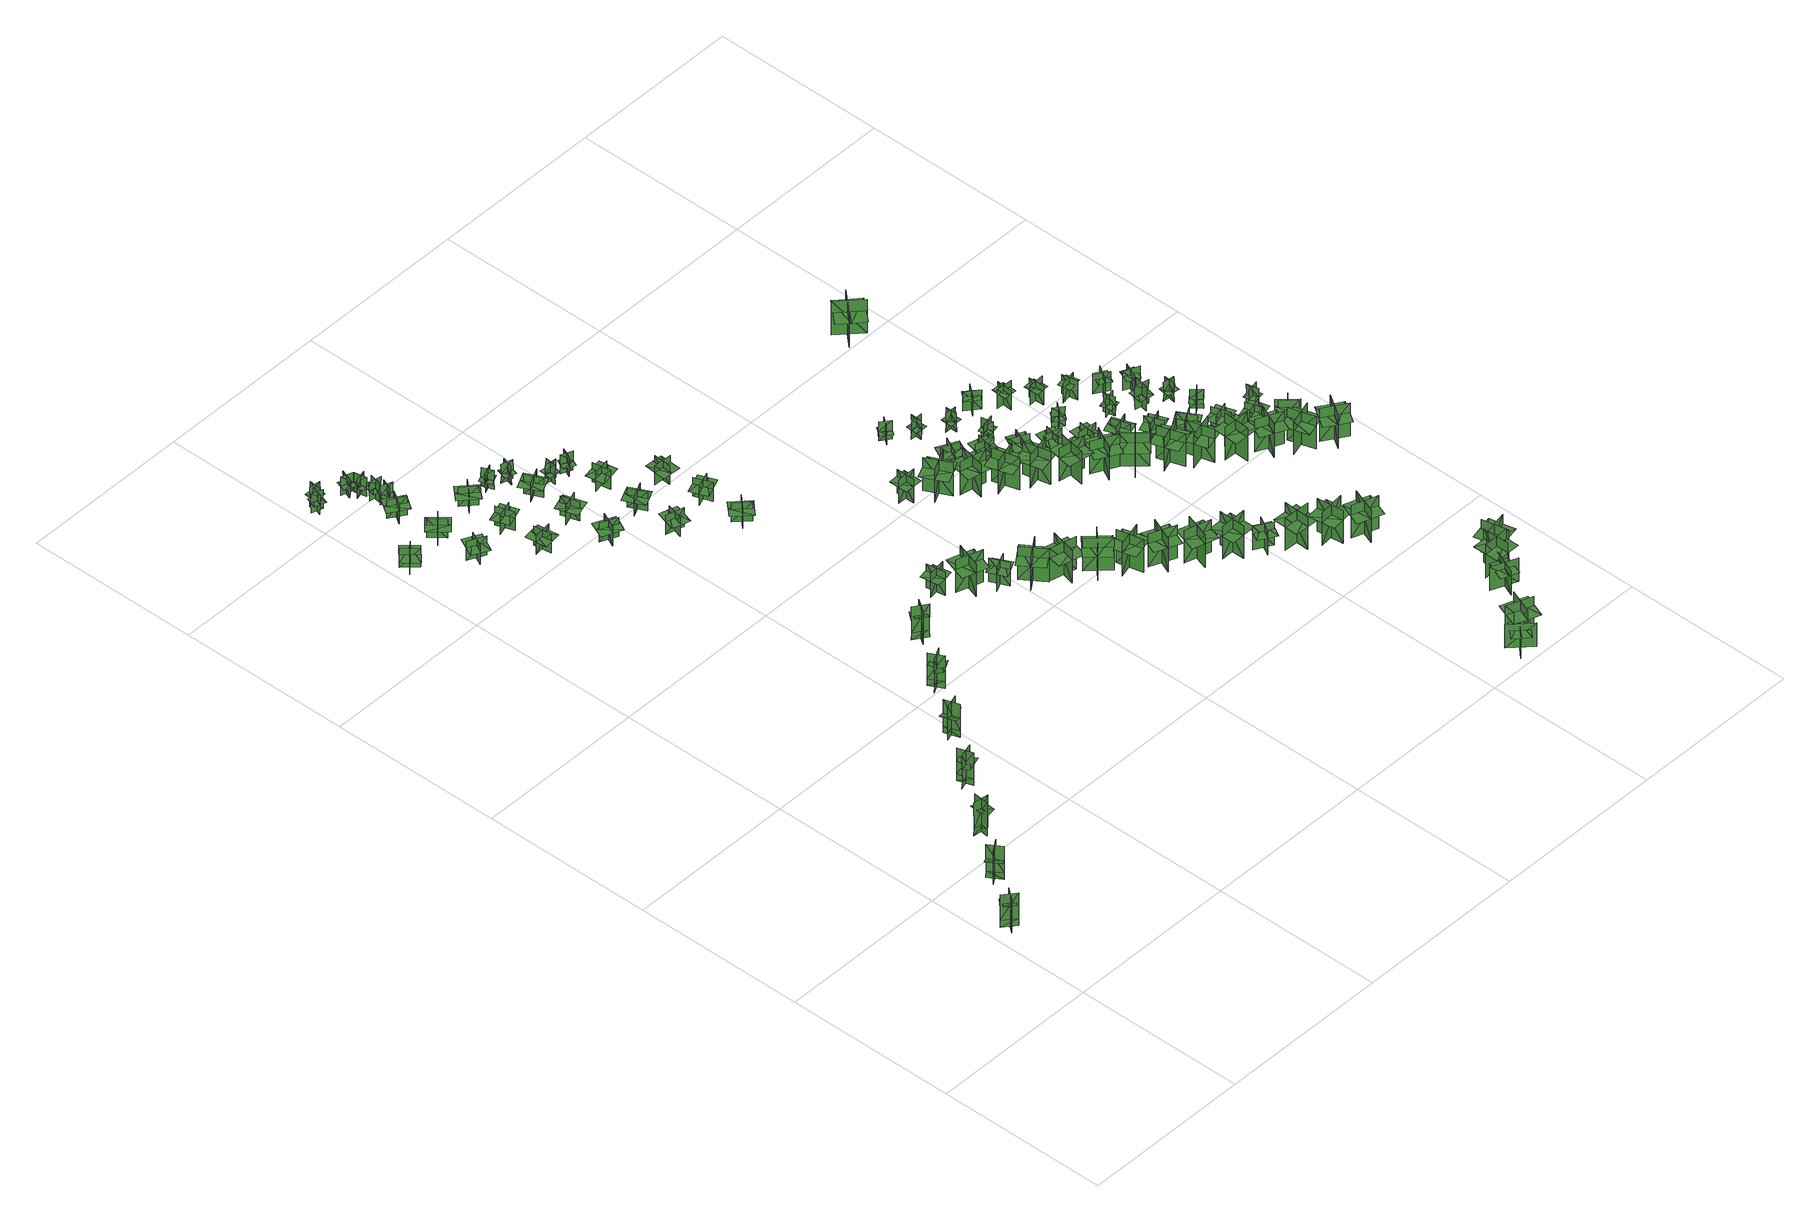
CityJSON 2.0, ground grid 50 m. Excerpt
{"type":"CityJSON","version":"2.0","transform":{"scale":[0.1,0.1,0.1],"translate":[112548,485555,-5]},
"CityObjects":{
"tree1":{"type":"SolitaryVegetationObject","geometry":[{"type":"MultiSurface","lod":"1","boundaries":[[[0,1,2]],[[0,2,3]],[[4,5,6]],[[4,6,7]],[[8,9,5]],[[8,5,4]],[[10,11,1]],[[10,1,0]],[[12,13,14]],[[12,14,15]],[[16,17,18]],[[16,18,19]]]}]},
"tree2":{"type":"SolitaryVegetationObject","geometry":[{"type":"MultiSurface","lod":"1","boundaries":[[[20,21,22]],[[20,22,23]],[[24,25,26]],[[24,26,27]],[[28,29,25]],[[28,25,24]],[[30,31,21]],[[30,21,20]],[[32,33,34]],[[32,34,35]],[[36,37,38]],[[36,38,39]]]}]},
"tree3":{"type":"SolitaryVegetationObject","geometry":[{"type":"MultiSurface","lod":"1","boundaries":[[[40,41,42]],[[40,42,43]],[[44,45,46]],[[44,46,47]],[[48,49,45]],[[48,45,44]],[[50,51,41]],[[50,41,40]],[[52,53,54]],[[52,54,55]],[[56,57,58]],[[56,58,59]]]}]},
"tree4":{"type":"SolitaryVegetationObject","geometry":[{"type":"MultiSurface","lod":"1","boundaries":[[[60,61,62]],[[60,62,63]],[[64,65,66]],[[64,66,67]],[[68,69,65]],[[68,65,64]],[[70,71,61]],[[70,61,60]],[[72,73,74]],[[72,74,75]],[[76,77,78]],[[76,78,79]]]}]},
"tree5":{"type":"SolitaryVegetationObject","geometry":[{"type":"MultiSurface","lod":"1","boundaries":[[[80,81,82]],[[80,82,83]],[[84,85,86]],[[84,86,87]],[[88,89,90]],[[88,90,91]],[[88,91,92]],[[88,92,93]]]}]},
"tree6":{"type":"SolitaryVegetationObject","geometry":[{"type":"MultiSurface","lod":"1","boundaries":[[[94,95,96]],[[94,96,97]],[[98,99,100]],[[98,100,101]],[[102,103,99]],[[102,99,98]],[[104,105,95]],[[104,95,94]],[[106,107,108]],[[106,108,109]],[[110,111,112]],[[110,112,113]]]}]},
"tree7":{"type":"SolitaryVegetationObject","geometry":[{"type":"MultiSurface","lod":"1","boundaries":[[[114,115,116]],[[114,116,117]],[[118,119,120]],[[118,120,121]],[[122,123,119]],[[122,119,118]],[[124,125,115]],[[124,115,114]],[[114,115,126]],[[114,126,127]],[[114,128,129]],[[114,129,115]]]}]},
"tree8":{"type":"SolitaryVegetationObject","geometry":[{"type":"MultiSurface","lod":"1","boundaries":[[[130,131,132]],[[130,132,133]],[[134,135,136]],[[134,136,137]],[[138,139,140]],[[138,140,141]],[[138,141,142]],[[138,142,143]]]}]},
"tree9":{"type":"SolitaryVegetationObject","geometry":[{"type":"MultiSurface","lod":"1","boundaries":[[[144,145,146]],[[144,146,147]],[[148,149,150]],[[148,150,151]],[[152,153,149]],[[152,149,148]],[[154,155,145]],[[154,145,144]],[[144,145,156]],[[144,156,157]],[[144,158,159]],[[144,159,145]]]}]},
"tree10":{"type":"SolitaryVegetationObject","geometry":[{"type":"MultiSurface","lod":"1","boundaries":[[[160,161,162]],[[160,162,163]],[[164,165,166]],[[164,166,167]],[[168,169,170]],[[168,170,171]],[[168,171,172]],[[168,172,173]]]}]},
"tree11":{"type":"SolitaryVegetationObject","geometry":[{"type":"MultiSurface","lod":"1","boundaries":[[[174,175,176]],[[174,176,177]],[[178,179,180]],[[178,180,181]],[[182,183,184]],[[182,184,185]],[[182,185,186]],[[182,186,187]]]}]},
"tree12":{"type":"SolitaryVegetationObject","geometry":[{"type":"MultiSurface","lod":"1","boundaries":[[[188,189,190]],[[188,190,191]],[[192,193,194]],[[192,194,195]],[[196,197,193]],[[196,193,192]],[[198,199,189]],[[198,189,188]],[[200,201,202]],[[200,202,203]],[[204,205,206]],[[204,206,207]]]}]},
"tree13":{"type":"SolitaryVegetationObject","geometry":[{"type":"MultiSurface","lod":"1","boundaries":[[[208,209,210]],[[208,210,211]],[[212,213,214]],[[212,214,215]],[[216,217,213]],[[216,213,212]],[[218,219,209]],[[218,209,208]],[[208,209,220]],[[208,220,221]],[[208,222,223]],[[208,223,209]]]}]},
"tree14":{"type":"SolitaryVegetationObject","geometry":[{"type":"MultiSurface","lod":"1","boundaries":[[[224,225,226]],[[224,226,227]],[[228,229,230]],[[228,230,231]],[[232,233,229]],[[232,229,228]],[[234,235,225]],[[234,225,224]],[[224,225,236]],[[224,236,237]],[[224,238,239]],[[224,239,225]]]}]},
"tree15":{"type":"SolitaryVegetationObject","geometry":[{"type":"MultiSurface","lod":"1","boundaries":[[[240,241,242]],[[240,242,243]],[[244,245,246]],[[244,246,247]],[[248,249,245]],[[248,245,244]],[[250,251,241]],[[250,241,240]],[[240,241,252]],[[240,252,253]],[[240,254,255]],[[240,255,241]]]}]},
"tree16":{"type":"SolitaryVegetationObject","geometry":[{"type":"MultiSurface","lod":"1","boundaries":[[[256,257,258]],[[256,258,259]],[[260,261,262]],[[260,262,263]],[[264,265,261]],[[264,261,260]],[[266,267,257]],[[266,257,256]],[[256,257,268]],[[256,268,269]],[[256,270,271]],[[256,271,257]]]}]},
"tree17":{"type":"SolitaryVegetationObject","geometry":[{"type":"MultiSurface","lod":"1","boundaries":[[[272,273,274]],[[272,274,275]],[[276,277,278]],[[276,278,279]],[[280,281,282]],[[280,282,283]],[[280,283,284]],[[280,284,285]]]}]},
"tree18":{"type":"SolitaryVegetationObject","geometry":[{"type":"MultiSurface","lod":"1","boundaries":[[[286,287,288]],[[286,288,289]],[[290,291,292]],[[290,292,293]],[[294,295,296]],[[294,296,297]],[[294,297,298]],[[294,298,299]]]}]},
"tree19":{"type":"SolitaryVegetationObject","geometry":[{"type":"MultiSurface","lod":"1","boundaries":[[[300,301,302]],[[300,302,303]],[[304,305,306]],[[304,306,307]],[[308,309,310]],[[308,310,311]],[[308,311,312]],[[308,312,313]]]}]},
"tree20":{"type":"SolitaryVegetationObject","geometry":[{"type":"MultiSurface","lod":"1","boundaries":[[[314,315,316]],[[314,316,317]],[[318,319,320]],[[318,320,321]],[[322,323,324]],[[322,324,325]],[[322,325,326]],[[322,326,327]]]}]},
"tree21":{"type":"SolitaryVegetationObject","geometry":[{"type":"MultiSurface","lod":"1","boundaries":[[[328,329,330]],[[328,330,331]],[[332,333,334]],[[332,334,335]],[[336,337,333]],[[336,333,332]],[[338,339,329]],[[338,329,328]],[[340,341,342]],[[340,342,343]],[[344,345,346]],[[344,346,347]]]}]},
"tree22":{"type":"SolitaryVegetationObject","geometry":[{"type":"MultiSurface","lod":"1","boundaries":[[[348,349,350]],[[348,350,351]],[[352,353,354]],[[352,354,355]],[[356,357,358]],[[356,358,359]],[[356,359,360]],[[356,360,361]]]}]},
"tree23":{"type":"SolitaryVegetationObject","geometry":[{"type":"MultiSurface","lod":"1","boundaries":[[[362,363,364]],[[362,364,365]],[[366,367,368]],[[366,368,369]],[[370,371,367]],[[370,367,366]],[[372,373,363]],[[372,363,362]],[[362,363,374]],[[362,374,375]],[[362,376,377]],[[362,377,363]]]}]},
"tree24":{"type":"SolitaryVegetationObject","geometry":[{"type":"MultiSurface","lod":"1","boundaries":[[[378,379,380]],[[378,380,381]],[[382,383,384]],[[382,384,385]],[[386,387,388]],[[386,388,389]],[[386,389,390]],[[386,390,391]]]}]},
"tree25":{"type":"SolitaryVegetationObject","geometry":[{"type":"MultiSurface","lod":"1","boundaries":[[[392,393,394]],[[392,394,395]],[[396,397,398]],[[396,398,399]],[[400,401,397]],[[400,397,396]],[[402,403,393]],[[402,393,392]],[[392,393,404]],[[392,404,405]],[[392,406,407]],[[392,407,393]]]}]},
"tree26":{"type":"SolitaryVegetationObject","geometry":[{"type":"MultiSurface","lod":"1","boundaries":[[[408,409,410]],[[408,410,411]],[[412,413,414]],[[412,414,415]],[[416,417,418]],[[416,418,419]],[[416,419,420]],[[416,420,421]]]}]},
"tree27":{"type":"SolitaryVegetationObject","geometry":[{"type":"MultiSurface","lod":"1","boundaries":[[[422,423,424]],[[422,424,425]],[[426,427,428]],[[426,428,429]],[[430,431,432]],[[430,432,433]],[[430,433,434]],[[430,434,435]]]}]},
"tree28":{"type":"SolitaryVegetationObject","geometry":[{"type":"MultiSurface","lod":"1","boundaries":[[[436,437,438]],[[436,438,439]],[[440,441,442]],[[440,442,443]],[[444,445,441]],[[444,441,440]],[[446,447,437]],[[446,437,436]],[[436,437,448]],[[436,448,449]],[[436,450,451]],[[436,451,437]]]}]},
"tree29":{"type":"SolitaryVegetationObject","geometry":[{"type":"MultiSurface","lod":"1","boundaries":[[[452,453,454]],[[452,454,455]],[[456,457,458]],[[456,458,459]],[[460,461,462]],[[460,462,463]],[[460,463,464]],[[460,464,465]]]}]},
"tree30":{"type":"SolitaryVegetationObject","geometry":[{"type":"MultiSurface","lod":"1","boundaries":[[[466,467,468]],[[466,468,469]],[[470,471,472]],[[470,472,473]],[[474,475,476]],[[474,476,477]],[[474,477,478]],[[474,478,479]]]}]},
"tree31":{"type":"SolitaryVegetationObject","geometry":[{"type":"MultiSurface","lod":"1","boundaries":[[[480,481,482]],[[480,482,483]],[[484,485,486]],[[484,486,487]],[[488,489,485]],[[488,485,484]],[[490,491,481]],[[490,481,480]],[[480,481,492]],[[480,492,493]],[[480,494,495]],[[480,495,481]]]}]},
"tree32":{"type":"SolitaryVegetationObject","geometry":[{"type":"MultiSurface","lod":"1","boundaries":[[[496,497,498]],[[496,498,499]],[[500,501,502]],[[500,502,503]],[[504,505,506]],[[504,506,507]],[[504,507,508]],[[504,508,509]]]}]},
"tree33":{"type":"SolitaryVegetationObject","geometry":[{"type":"MultiSurface","lod":"1","boundaries":[[[510,511,512]],[[510,512,513]],[[514,515,516]],[[514,516,517]],[[518,519,520]],[[518,520,521]],[[518,521,522]],[[518,522,523]]]}]},
"tree34":{"type":"SolitaryVegetationObject","geometry":[{"type":"MultiSurface","lod":"1","boundaries":[[[524,525,526]],[[524,526,527]],[[528,529,530]],[[528,530,531]],[[532,533,534]],[[532,534,535]],[[532,535,536]],[[532,536,537]]]}]},
"tree35":{"type":"SolitaryVegetationObject","geometry":[{"type":"MultiSurface","lod":"1","boundaries":[[[538,539,540]],[[538,540,541]],[[542,543,544]],[[542,544,545]],[[546,547,548]],[[546,548,549]],[[546,549,550]],[[546,550,551]]]}]},
"tree36":{"type":"SolitaryVegetationObject","geometry":[{"type":"MultiSurface","lod":"1","boundaries":[[[552,553,554]],[[552,554,555]],[[556,557,558]],[[556,558,559]],[[560,561,562]],[[560,562,563]],[[560,563,564]],[[560,564,565]]]}]},
"tree37":{"type":"SolitaryVegetationObject","geometry":[{"type":"MultiSurface","lod":"1","boundaries":[[[566,567,568]],[[566,568,569]],[[570,571,572]],[[570,572,573]],[[574,575,576]],[[574,576,577]],[[574,577,578]],[[574,578,579]]]}]},
"tree38":{"type":"SolitaryVegetationObject","geometry":[{"type":"MultiSurface","lod":"1","boundaries":[[[580,581,582]],[[580,582,583]],[[584,585,586]],[[584,586,587]],[[588,589,590]],[[588,590,591]],[[588,591,592]],[[588,592,593]]]}]},
"tree39":{"type":"SolitaryVegetationObject","geometry":[{"type":"MultiSurface","lod":"1","boundaries":[[[594,595,596]],[[594,596,597]],[[598,599,600]],[[598,600,601]],[[602,603,604]],[[602,604,605]],[[602,605,606]],[[602,606,607]]]}]},
"tree40":{"type":"SolitaryVegetationObject","geometry":[{"type":"MultiSurface","lod":"1","boundaries":[[[608,609,610]],[[608,610,611]],[[612,613,614]],[[612,614,615]],[[616,617,618]],[[616,618,619]],[[616,619,620]],[[616,620,621]]]}]},
"tree41":{"type":"SolitaryVegetationObject","geometry":[{"type":"MultiSurface","lod":"1","boundaries":[[[622,623,624]],[[622,624,625]],[[626,627,628]],[[626,628,629]],[[630,631,632]],[[630,632,633]],[[630,633,634]],[[630,634,635]]]}]},
"tree42":{"type":"SolitaryVegetationObject","geometry":[{"type":"MultiSurface","lod":"1","boundaries":[[[636,637,638]],[[636,638,639]],[[640,641,642]],[[640,642,643]],[[644,645,646]],[[644,646,647]],[[644,647,648]],[[644,648,649]]]}]},
"tree43":{"type":"SolitaryVegetationObject","geometry":[{"type":"MultiSurface","lod":"1","boundaries":[[[650,651,652]],[[650,652,653]],[[654,655,656]],[[654,656,657]],[[658,659,660]],[[658,660,661]],[[658,661,662]],[[658,662,663]]]}]},
"tree44":{"type":"SolitaryVegetationObject","geometry":[{"type":"MultiSurface","lod":"1","boundaries":[[[664,665,666]],[[664,666,667]],[[668,669,670]],[[668,670,671]],[[672,673,674]],[[672,674,675]],[[672,675,676]],[[672,676,677]]]}]},
"tree45":{"type":"SolitaryVegetationObject","geometry":[{"type":"MultiSurface","lod":"1","boundaries":[[[678,679,680]],[[678,680,681]],[[682,683,684]],[[682,684,685]],[[686,687,688]],[[686,688,689]],[[686,689,690]],[[686,690,691]]]}]},
"tree46":{"type":"SolitaryVegetationObject","geometry":[{"type":"MultiSurface","lod":"1","boundaries":[[[692,693,694]],[[692,694,695]],[[696,697,698]],[[696,698,699]],[[700,701,702]],[[700,702,703]],[[700,703,704]],[[700,704,705]]]}]},
"tree47":{"type":"SolitaryVegetationObject","geometry":[{"type":"MultiSurface","lod":"1","boundaries":[[[706,707,708]],[[706,708,709]],[[710,711,712]],[[710,712,713]],[[714,715,716]],[[714,716,717]],[[714,717,718]],[[714,718,719]]]}]},
"tree48":{"type":"SolitaryVegetationObject","geometry":[{"type":"MultiSurface","lod":"1","boundaries":[[[720,721,722]],[[720,722,723]],[[724,725,726]],[[724,726,727]],[[728,729,730]],[[728,730,731]],[[728,731,732]],[[728,732,733]]]}]},
"tree49":{"type":"SolitaryVegetationObject","geometry":[{"type":"MultiSurface","lod":"1","boundaries":[[[734,735,736]],[[734,736,737]],[[738,739,740]],[[738,740,741]],[[742,743,739]],[[742,739,738]],[[744,745,735]],[[744,735,734]],[[734,735,746]],[[734,746,747]],[[734,748,749]],[[734,749,735]]]}]},
"tree50":{"type":"SolitaryVegetationObject","geometry":[{"type":"MultiSurface","lod":"1","boundaries":[[[750,751,752]],[[750,752,753]],[[754,755,756]],[[754,756,757]],[[758,759,760]],[[758,760,761]],[[758,761,762]],[[758,762,763]]]}]},
"tree51":{"type":"SolitaryVegetationObject","geometry":[{"type":"MultiSurface","lod":"1","boundaries":[[[764,765,766]],[[764,766,767]],[[768,769,770]],[[768,770,771]],[[772,773,774]],[[772,774,775]],[[772,775,776]],[[772,776,777]]]}]},
"tree52":{"type":"SolitaryVegetationObject","geometry":[{"type":"MultiSurface","lod":"1","boundaries":[[[778,779,780]],[[778,780,781]],[[782,783,784]],[[782,784,785]],[[786,787,788]],[[786,788,789]],[[786,789,790]],[[786,790,791]]]}]},
"tree53":{"type":"SolitaryVegetationObject","geometry":[{"type":"MultiSurface","lod":"1","boundaries":[[[792,793,794]],[[792,794,795]],[[796,797,798]],[[796,798,799]],[[800,801,802]],[[800,802,803]],[[800,803,804]],[[800,804,805]]]}]},
"tree54":{"type":"SolitaryVegetationObject","geometry":[{"type":"MultiSurface","lod":"1","boundaries":[[[806,807,808]],[[806,808,809]],[[810,811,812]],[[810,812,813]],[[814,815,816]],[[814,816,817]],[[814,817,818]],[[814,818,819]]]}]},
"tree55":{"type":"SolitaryVegetationObject","geometry":[{"type":"MultiSurface","lod":"1","boundaries":[[[820,821,822]],[[820,822,823]],[[824,825,826]],[[824,826,827]],[[828,829,825]],[[828,825,824]],[[830,831,821]],[[830,821,820]],[[820,821,832]],[[820,832,833]],[[820,834,835]],[[820,835,821]]]}]},
"tree56":{"type":"SolitaryVegetationObject","geometry":[{"type":"MultiSurface","lod":"1","boundaries":[[[836,837,838]],[[836,838,839]],[[840,841,842]],[[840,842,843]],[[844,845,846]],[[844,846,847]],[[844,847,848]],[[844,848,849]]]}]},
"tree57":{"type":"SolitaryVegetationObject","geometry":[{"type":"MultiSurface","lod":"1","boundaries":[[[850,851,852]],[[850,852,853]],[[854,855,856]],[[854,856,857]],[[858,859,860]],[[858,860,861]],[[858,861,862]],[[858,862,863]]]}]},
"tree58":{"type":"SolitaryVegetationObject","geometry":[{"type":"MultiSurface","lod":"1","boundaries":[[[864,865,866]],[[864,866,867]],[[868,869,870]],[[868,870,871]],[[872,873,874]],[[872,874,875]],[[872,875,876]],[[872,876,877]]]}]},
"tree59":{"type":"SolitaryVegetationObject","geometry":[{"type":"MultiSurface","lod":"1","boundaries":[[[878,879,880]],[[878,880,881]],[[882,883,884]],[[882,884,885]],[[886,887,883]],[[886,883,882]],[[888,889,879]],[[888,879,878]],[[878,879,890]],[[878,890,891]],[[878,892,893]],[[878,893,879]]]}]},
"tree60":{"type":"SolitaryVegetationObject","geometry":[{"type":"MultiSurface","lod":"1","boundaries":[[[894,895,896]],[[894,896,897]],[[898,899,900]],[[898,900,901]],[[902,903,899]],[[902,899,898]],[[904,905,895]],[[904,895,894]],[[894,895,906]],[[894,906,907]],[[894,908,909]],[[894,909,895]]]}]},
"tree61":{"type":"SolitaryVegetationObject","geometry":[{"type":"MultiSurface","lod":"1","boundaries":[[[910,911,912]],[[910,912,913]],[[914,915,916]],[[914,916,917]],[[918,919,920]],[[918,920,921]],[[918,921,922]],[[918,922,923]]]}]},
"tree62":{"type":"SolitaryVegetationObject","geometry":[{"type":"MultiSurface","lod":"1","boundaries":[[[924,925,926]],[[924,926,927]],[[928,929,930]],[[928,930,931]],[[932,933,934]],[[932,934,935]],[[932,935,936]],[[932,936,937]]]}]},
"tree63":{"type":"SolitaryVegetationObject","geometry":[{"type":"MultiSurface","lod":"1","boundaries":[[[938,939,940]],[[938,940,941]],[[942,943,944]],[[942,944,945]],[[946,947,948]],[[946,948,949]],[[946,949,950]],[[946,950,951]]]}]},
"tree64":{"type":"SolitaryVegetationObject","geometry":[{"type":"MultiSurface","lod":"1","boundaries":[[[952,953,954]],[[952,954,955]],[[956,957,958]],[[956,958,959]],[[960,961,962]],[[960,962,963]],[[960,963,964]],[[960,964,965]]]}]},
"tree65":{"type":"SolitaryVegetationObject","geometry":[{"type":"MultiSurface","lod":"1","boundaries":[[[966,967,968]],[[966,968,969]],[[970,971,972]],[[970,972,973]],[[974,975,976]],[[974,976,977]],[[974,977,978]],[[974,978,979]]]}]},
"tree66":{"type":"SolitaryVegetationObject","geometry":[{"type":"MultiSurface","lod":"1","boundaries":[[[980,981,982]],[[980,982,983]],[[984,985,986]],[[984,986,987]],[[988,989,990]],[[988,990,991]],[[988,992,993]],[[988,993,989]]]}]},
"tree67":{"type":"SolitaryVegetationObject","geometry":[{"type":"MultiSurface","lod":"1","boundaries":[[[994,995,996]],[[994,996,997]],[[998,999,1000]],[[998,1000,1001]],[[1002,1003,1004]],[[1002,1004,1005]],[[1002,1005,1006]],[[1002,1006,1007]]]}]},
"tree68":{"type":"SolitaryVegetationObject","geometry":[{"type":"MultiSurface","lod":"1","boundaries":[[[1008,1009,1010]],[[1008,1010,1011]],[[1012,1013,1014]],[[1012,1014,1015]],[[1016,1017,1018]],[[1016,1018,1019]],[[1016,1019,1020]],[[1016,1020,1021]]]}]},
"tree69":{"type":"SolitaryVegetationObject","geometry":[{"type":"MultiSurface","lod":"1","boundaries":[[[1022,1023,1024]],[[1022,1024,1025]],[[1026,1027,1028]],[[1026,1028,1029]],[[1030,1031,1032]],[[1030,1032,1033]],[[1030,1033,1034]],[[1030,1034,1035]]]}]},
"tree70":{"type":"SolitaryVegetationObject","geometry":[{"type":"MultiSurface","lod":"1","boundaries":[[[1036,1037,1038]],[[1036,1038,1039]],[[1040,1041,1042]],[[1040,1042,1043]],[[1044,1045,1041]],[[1044,1041,1040]],[[1046,1047,1037]],[[1046,1037,1036]],[[1036,1037,1048]],[[1036,1048,1049]],[[1036,1050,1051]],[[1036,1051,1037]]]}]},
"tree71":{"type":"SolitaryVegetationObject","geometry":[{"type":"MultiSurface","lod":"1","boundaries":[[[1052,1053,1054]],[[1052,1054,1055]],[[1056,1057,1058]],[[1056,1058,1059]],[[1060,1061,1062]],[[1060,1062,1063]],[[1060,1063,1064]],[[1060,1064,1065]]]}]},
"tree72":{"type":"SolitaryVegetationObject","geometry":[{"type":"MultiSurface","lod":"1","boundaries":[[[1066,1067,1068]],[[1066,1068,1069]],[[1070,1071,1072]],[[1070,1072,1073]],[[1074,1075,1076]],[[1074,1076,1077]],[[1074,1077,1078]],[[1074,1078,1079]]]}]},
"tree73":{"type":"SolitaryVegetationObject","geometry":[{"type":"MultiSurface","lod":"1","boundaries":[[[1080,1081,1082]],[[1080,1082,1083]],[[1084,1085,1086]],[[1084,1086,1087]],[[1088,1089,1090]],[[1088,1090,1091]],[[1088,1092,1093]],[[1088,1093,1089]]]}]},
"tree74":{"type":"SolitaryVegetationObject","geometry":[{"type":"MultiSurface","lod":"1","boundaries":[[[1094,1095,1096]],[[1094,1096,1097]],[[1098,1099,1100]],[[1098,1100,1101]],[[1102,1103,1104]],[[1102,1104,1105]],[[1102,1105,1106]],[[1102,1106,1107]]]}]},
"tree75":{"type":"SolitaryVegetationObject","geometry":[{"type":"MultiSurface","lod":"1","boundaries":[[[1108,1109,1110]],[[1108,1110,1111]],[[1112,1113,1114]],[[1112,1114,1115]],[[1116,1117,1118]],[[1116,1118,1119]],[[1116,1119,1120]],[[1116,1120,1121]]]}]},
"tree76":{"type":"SolitaryVegetationObject","geometry":[{"type":"MultiSurface","lod":"1","boundaries":[[[1122,1123,1124]],[[1122,1124,1125]],[[1126,1127,1128]],[[1126,1128,1129]],[[1130,1131,1132]],[[1130,1132,1133]],[[1130,1134,1135]],[[1130,1135,1131]]]}]},
"tree77":{"type":"SolitaryVegetationObject","geometry":[{"type":"MultiSurface","lod":"1","boundaries":[[[1136,1137,1138]],[[1136,1138,1139]],[[1140,1141,1142]],[[1140,1142,1143]],[[1144,1145,1146]],[[1144,1146,1147]],[[1144,1147,1148]],[[1144,1148,1149]]]}]},
"tree78":{"type":"SolitaryVegetationObject","geometry":[{"type":"MultiSurface","lod":"1","boundaries":[[[1150,1151,1152]],[[1150,1152,1153]],[[1154,1155,1156]],[[1154,1156,1157]],[[1158,1159,1160]],[[1158,1160,1161]],[[1158,1161,1162]],[[1158,1162,1163]]]}]},
"tree79":{"type":"SolitaryVegetationObject","geometry":[{"type":"MultiSurface","lod":"1","boundaries":[[[1164,1165,1166]],[[1164,1166,1167]],[[1168,1169,1170]],[[1168,1170,1171]],[[1172,1173,1169]],[[1172,1169,1168]],[[1174,1175,1165]],[[1174,1165,1164]],[[1164,1165,1176]],[[1164,1176,1177]],[[1164,1178,1179]],[[1164,1179,1165]]]}]},
"tree80":{"type":"SolitaryVegetationObject","geometry":[{"type":"MultiSurface","lod":"1","boundaries":[[[1180,1181,1182]],[[1180,1182,1183]],[[1184,1185,1186]],[[1184,1186,1187]],[[1188,1189,1190]],[[1188,1190,1191]],[[1188,1191,1192]],[[1188,1192,1193]]]}]},
"tree81":{"type":"SolitaryVegetationObject","geometry":[{"type":"MultiSurface","lod":"1","boundaries":[[[1194,1195,1196]],[[1194,1196,1197]],[[1198,1199,1200]],[[1198,1200,1201]],[[1202,1203,1204]],[[1202,1204,1205]],[[1202,1206,1207]],[[1202,1207,1203]]]}]},
"tree82":{"type":"SolitaryVegetationObject","geometry":[{"type":"MultiSurface","lod":"1","boundaries":[[[1208,1209,1210]],[[1208,1210,1211]],[[1212,1213,1214]],[[1212,1214,1215]],[[1216,1217,1218]],[[1216,1218,1219]],[[1216,1219,1220]],[[1216,1220,1221]]]}]},
"tree83":{"type":"SolitaryVegetationObject","geometry":[{"type":"MultiSurface","lod":"1","boundaries":[[[1222,1223,1224]],[[1222,1224,1225]],[[1226,1227,1228]],[[1226,1228,1229]],[[1230,1231,1232]],[[1230,1232,1233]],[[1230,1233,1234]],[[1230,1234,1235]]]}]},
"tree84":{"type":"SolitaryVegetationObject","geometry":[{"type":"MultiSurface","lod":"1","boundaries":[[[1236,1237,1238]],[[1236,1238,1239]],[[1240,1241,1242]],[[1240,1242,1243]],[[1244,1245,1241]],[[1244,1241,1240]],[[1246,1247,1237]],[[1246,1237,1236]],[[1236,1237,1248]],[[1236,1248,1249]],[[1236,1250,1251]],[[1236,1251,1237]]]}]},
"tree85":{"type":"SolitaryVegetationObject","geometry":[{"type":"MultiSurface","lod":"1","boundaries":[[[1252,1253,1254]],[[1252,1254,1255]],[[1256,1257,1258]],[[1256,1258,1259]],[[1260,1261,1262]],[[1260,1262,1263]],[[1260,1264,1265]],[[1260,1265,1261]]]}]},
"tree86":{"type":"SolitaryVegetationObject","geometry":[{"type":"MultiSurface","lod":"1","boundaries":[[[1266,1267,1268]],[[1266,1268,1269]],[[1270,1271,1272]],[[1270,1272,1273]],[[1274,1275,1276]],[[1274,1276,1277]],[[1274,1277,1278]],[[1274,1278,1279]]]}]},
"tree87":{"type":"SolitaryVegetationObject","geometry":[{"type":"MultiSurface","lod":"1","boundaries":[[[1280,1281,1282]],[[1280,1282,1283]],[[1284,1285,1286]],[[1284,1286,1287]],[[1288,1289,1290]],[[1288,1290,1291]],[[1288,1291,1292]],[[1288,1292,1293]]]}]},
"tree88":{"type":"SolitaryVegetationObject","geometry":[{"type":"MultiSurface","lod":"1","boundaries":[[[1294,1295,1296]],[[1294,1296,1297]],[[1298,1299,1300]],[[1298,1300,1301]],[[1302,1303,1304]],[[1302,1304,1305]],[[1302,1306,1307]],[[1302,1307,1303]]]}]},
"tree89":{"type":"SolitaryVegetationObject","geometry":[{"type":"MultiSurface","lod":"1","boundaries":[[[1308,1309,1310]],[[1308,1310,1311]],[[1312,1313,1314]],[[1312,1314,1315]],[[1316,1317,1313]],[[1316,1313,1312]],[[1318,1319,1309]],[[1318,1309,1308]],[[1308,1309,1320]],[[1308,1320,1321]],[[1308,1322,1323]],[[1308,1323,1309]]]}]},
"tree90":{"type":"SolitaryVegetationObject","geometry":[{"type":"MultiSurface","lod":"1","boundaries":[[[1324,1325,1326]],[[1324,1326,1327]],[[1328,1329,1330]],[[1328,1330,1331]],[[1332,1333,1329]],[[1332,1329,1328]],[[1334,1335,1325]],[[1334,1325,1324]],[[1324,1325,1336]],[[1324,1336,1337]],[[1324,1338,1339]],[[1324,1339,1325]]]}]},
"tree91":{"type":"SolitaryVegetationObject","geometry":[{"type":"MultiSurface","lod":"1","boundaries":[[[1340,1341,1342]],[[1340,1342,1343]],[[1344,1345,1346]],[[1344,1346,1347]],[[1348,1349,1350]],[[1348,1350,1351]],[[1348,1351,1352]],[[1348,1352,1353]]]}]},
"tree92":{"type":"SolitaryVegetationObject","geometry":[{"type":"MultiSurface","lod":"1","boundaries":[[[1354,1355,1356]],[[1354,1356,1357]],[[1358,1359,1360]],[[1358,1360,1361]],[[1362,1363,1364]],[[1362,1364,1365]],[[1362,1365,1366]],[[1362,1366,1367]]]}]},
"tree93":{"type":"SolitaryVegetationObject","geometry":[{"type":"MultiSurface","lod":"1","boundaries":[[[1368,1369,1370]],[[1368,1370,1371]],[[1372,1373,1374]],[[1372,1374,1375]],[[1376,1377,1378]],[[1376,1378,1379]],[[1376,1379,1380]],[[1376,1380,1381]]]}]},
"tree94":{"type":"SolitaryVegetationObject","geometry":[{"type":"MultiSurface","lod":"1","boundaries":[[[1382,1383,1384]],[[1382,1384,1385]],[[1386,1387,1388]],[[1386,1388,1389]],[[1390,1391,1387]],[[1390,1387,1386]],[[1392,1393,1383]],[[1392,1383,1382]],[[1382,1383,1394]],[[1382,1394,1395]],[[1382,1396,1397]],[[1382,1397,1383]]]}]}
},
"vertices":[
[35,305,37],[70,276,37],[69,276,122],[34,304,122],[38,271,37],[67,306,37],[66,306,122],[38,271,122],[38,271,14],[66,306,14],[34,304,14],[69,276,14],[34,304,78],[70,276,78],[84,294,87],[49,322,87],[65,280,92],[38,301,92],[28,287,96],[54,266,96],
[171,415,36],[146,453,36],[147,454,121],[172,416,121],[178,449,36],[140,424,36],[140,424,121],[178,449,121],[178,449,13],[140,424,13],[172,416,13],[147,454,13],[171,416,77],[146,453,77],[127,441,85],[152,403,85],[150,448,91],[169,420,91],[183,430,95],[164,458,95],
[268,600,35],[263,555,35],[263,555,120],[267,600,120],[241,578,35],[286,574,35],[286,574,120],[241,579,120],[241,579,12],[286,574,12],[267,600,12],[263,555,12],[267,600,76],[263,555,76],[286,553,84],[290,598,84],[264,561,89],[267,595,89],[249,597,94],[246,563,94],
[393,729,34],[350,715,34],[349,716,119],[393,730,119],[363,745,34],[376,702,34],[377,702,119],[363,745,119],[363,745,12],[377,702,12],[393,730,12],[349,716,12],[393,730,76],[349,716,76],[356,694,84],[400,708,84],[355,718,89],[388,728,89],[382,745,94],[350,734,94],
[28,2281,10],[28,2281,72],[64,2242,72],[64,2242,10],[65,2279,10],[65,2279,72],[26,2244,72],[26,2244,10],[70,2284,52],[52,2304,52],[5,2261,52],[23,2241,52],[41,2221,52],[88,2264,52],
[485,845,34],[471,888,34],[471,888,120],[486,845,120],[501,876,35],[458,861,35],[458,861,120],[501,875,120],[501,875,12],[458,861,12],[486,845,12],[471,888,12],[486,845,76],[471,888,76],[449,881,84],[464,838,84],[473,882,89],[484,850,89],[501,856,94],[489,888,94],
[49,2583,46],[39,2551,46],[55,2545,46],[66,2577,46],[60,2562,46],[28,2573,46],[27,2571,77],[60,2560,77],[60,2560,14],[27,2571,14],[48,2583,14],[37,2551,14],[39,2551,77],[49,2583,77],[33,2588,46],[22,2556,46],
[156,2176,11],[156,2176,73],[204,2152,73],[204,2152,11],[191,2186,11],[191,2186,73],[168,2140,73],[168,2140,11],[194,2193,53],[170,2205,53],[142,2148,53],[165,2136,53],[189,2124,53],[218,2181,53],
[60,2572,42],[63,2606,42],[45,2607,42],[43,2573,42],[45,2590,42],[78,2587,42],[79,2589,73],[45,2592,73],[45,2592,11],[79,2589,11],[62,2572,11],[64,2606,11],[63,2606,73],[60,2572,73],[78,2571,42],[80,2605,42],
[189,2300,12],[189,2300,74],[149,2264,74],[149,2264,12],[186,2264,12],[186,2264,74],[152,2302,74],[152,2302,12],[192,2258,54],[212,2276,54],[169,2324,54],[149,2306,54],[129,2288,54],[172,2240,54],
[146,2388,9],[146,2388,71],[176,2433,71],[176,2433,9],[140,2424,9],[140,2424,71],[183,2395,71],[183,2395,9],[133,2428,51],[119,2406,51],[172,2371,51],[187,2393,51],[202,2415,51],[148,2451,51],
[604,1022,34],[564,1000,34],[564,1001,119],[604,1023,119],[571,1032,35],[593,992,35],[593,992,119],[572,1032,119],[572,1032,12],[593,992,12],[604,1023,12],[564,1001,12],[604,1022,76],[564,1001,76],[575,980,84],[615,1002,84],[570,1004,89],[599,1020,89],[591,1035,94],[561,1019,94],
[159,2552,40],[126,2563,40],[121,2546,40],[153,2535,40],[138,2541,40],[148,2573,40],[146,2574,71],[136,2542,71],[136,2542,9],[146,2574,9],[159,2553,9],[127,2564,9],[126,2563,71],[159,2552,71],[164,2568,40],[132,2579,40],
[173,2444,43],[186,2475,43],[170,2482,43],[157,2450,43],[164,2465,43],[195,2453,43],[196,2454,74],[164,2467,74],[164,2467,12],[196,2454,12],[175,2443,12],[187,2475,12],[186,2475,74],[173,2444,74],[189,2437,43],[202,2469,43],
[147,2528,40],[180,2535,40],[176,2552,40],[143,2545,40],[159,2548,40],[166,2515,40],[168,2515,71],[161,2549,71],[161,2549,8],[168,2515,8],[147,2527,8],[180,2534,8],[180,2535,71],[147,2528,71],[150,2511,40],[184,2518,40],
[180,2511,41],[173,2478,41],[191,2474,41],[198,2508,41],[194,2492,41],[160,2499,41],[160,2497,72],[193,2490,72],[193,2490,10],[160,2497,10],[179,2511,10],[172,2478,10],[173,2478,72],[180,2511,72],[164,2515,41],[157,2482,41],
[286,2063,11],[286,2063,73],[339,2070,73],[339,2070,11],[308,2091,11],[308,2091,73],[315,2040,73],[315,2040,11],[307,2099,53],[281,2095,53],[289,2032,53],[316,2035,53],[342,2039,53],[334,2102,53],
[296,2208,15],[296,2208,77],[313,2157,77],[313,2157,15],[328,2191,15],[328,2191,77],[279,2175,77],[279,2175,15],[335,2194,57],[327,2219,57],[266,2198,57],[275,2173,57],[283,2148,57],[344,2169,57],
[290,2287,11],[290,2287,73],[326,2327,73],[326,2327,11],[289,2323,11],[289,2323,73],[327,2289,73],[327,2289,11],[283,2329,53],[265,2309,53],[313,2266,53],[331,2286,53],[349,2305,53],[301,2348,53],
[434,1944,13],[434,1944,75],[456,1993,75],[456,1993,13],[422,1978,13],[422,1978,75],[469,1957,75],[469,1957,13],[415,1982,55],[404,1957,55],[462,1931,55],[473,1955,55],[484,1980,55],[426,2006,55],
[671,1173,34],[708,1148,34],[708,1147,120],[670,1173,120],[677,1140,35],[702,1177,35],[702,1177,120],[676,1140,120],[676,1140,12],[702,1177,12],[670,1173,12],[708,1147,12],[670,1173,76],[708,1147,76],[721,1166,84],[683,1192,84],[703,1151,89],[674,1170,89],[665,1156,94],[693,1137,94],
[461,2095,17],[461,2095,79],[410,2078,79],[410,2078,17],[444,2063,17],[444,2063,79],[428,2112,79],[428,2112,17],[446,2055,59],[472,2063,59],[452,2125,59],[427,2116,59],[401,2108,59],[421,2047,59],
[373,2309,40],[404,2323,40],[397,2339,40],[366,2325,40],[381,2331,40],[394,2300,40],[396,2301,71],[383,2332,71],[383,2332,9],[396,2301,9],[373,2308,9],[404,2322,9],[404,2323,71],[373,2309,71],[380,2293,40],[411,2307,40],
[415,2198,16],[415,2198,78],[463,2222,78],[463,2222,16],[427,2232,16],[427,2232,78],[450,2186,78],[450,2186,16],[423,2239,58],[399,2227,58],[429,2170,58],[453,2182,58],[476,2194,58],[447,2251,58],
[435,2281,40],[444,2313,40],[427,2318,40],[418,2285,40],[423,2301,40],[455,2292,40],[456,2294,71],[423,2303,71],[423,2303,9],[456,2294,9],[436,2280,9],[445,2313,9],[444,2313,71],[435,2281,71],[451,2276,40],[460,2309,40],
[553,1877,12],[553,1877,74],[605,1863,74],[605,1863,12],[585,1894,12],[585,1894,74],[571,1845,74],[571,1845,12],[587,1902,54],[562,1909,54],[544,1848,54],[570,1840,54],[595,1833,54],[613,1894,54],
[548,1977,16],[548,1977,78],[596,2000,78],[596,2000,16],[560,2011,16],[560,2011,78],[583,1964,78],[583,1964,16],[557,2018,58],[533,2006,58],[561,1948,58],[585,1960,58],[609,1972,58],[581,2029,58],
[491,2219,43],[525,2215,43],[527,2233,43],[493,2237,43],[509,2234,43],[505,2200,43],[507,2200,74],[511,2234,74],[511,2234,12],[507,2200,12],[491,2218,12],[525,2214,12],[525,2215,74],[491,2219,74],[489,2202,43],[523,2198,43],
[573,2138,15],[573,2138,77],[582,2085,77],[582,2085,15],[602,2116,15],[602,2116,77],[551,2107,77],[551,2107,15],[610,2118,57],[605,2144,57],[542,2133,57],[547,2107,57],[551,2080,57],[614,2091,57],
[815,1241,13],[870,1250,13],[870,1250,90],[815,1241,90],[845,1219,13],[836,1274,13],[836,1274,90],[845,1219,90],[845,1219,68],[872,1224,68],[863,1278,68],[836,1274,68],[809,1270,68],[817,1215,68],
[577,2204,40],[546,2218,40],[538,2202,40],[570,2188,40],[555,2195,40],[569,2226,40],[567,2227,72],[553,2196,72],[553,2196,9],[567,2227,9],[577,2205,9],[546,2219,9],[546,2218,72],[577,2204,72],[584,2220,40],[553,2234,40],
[695,1752,12],[695,1752,74],[732,1791,74],[732,1791,12],[694,1788,12],[694,1788,74],[732,1753,74],[732,1753,12],[689,1794,54],[670,1774,54],[717,1730,54],[735,1750,54],[754,1769,54],[707,1813,54],
[871,1208,12],[945,1185,12],[945,1185,119],[871,1208,119],[894,1162,12],[917,1236,12],[917,1236,119],[894,1162,119],[894,1162,89],[931,1151,89],[954,1225,89],[917,1236,89],[880,1248,89],[857,1174,89],
[695,1916,19],[695,1916,81],[714,1866,81],[714,1866,19],[728,1901,19],[728,1901,81],[680,1882,81],[680,1882,19],[735,1904,61],[725,1928,61],[665,1905,61],[675,1880,61],[685,1855,61],[745,1879,61],
[724,2017,10],[724,2017,72],[670,2020,72],[670,2020,10],[696,1994,10],[696,1994,72],[699,2045,72],[699,2045,10],[696,1986,51],[722,1984,51],[726,2048,51],[699,2050,51],[673,2052,51],[669,1987,51],
[979,1127,10],[956,1177,10],[956,1177,87],[979,1127,87],[992,1162,10],[942,1138,10],[942,1138,87],[992,1162,87],[992,1162,66],[980,1187,66],[930,1163,66],[942,1138,66],[954,1113,66],[1004,1137,66],
[1012,1131,8],[1057,1068,8],[1057,1068,116],[1012,1131,116],[1003,1080,8],[1066,1125,8],[1066,1125,116],[1003,1080,116],[1003,1080,86],[1026,1049,86],[1089,1094,86],[1066,1125,86],[1044,1157,86],[981,1112,86],
[1089,1022,10],[1107,1098,10],[1107,1098,117],[1089,1022,117],[1134,1049,10],[1058,1067,10],[1058,1067,117],[1134,1049,117],[1134,1049,87],[1143,1087,87],[1067,1105,87],[1058,1067,87],[1049,1029,87],[1124,1011,87],
[1138,1032,11],[1192,977,11],[1192,977,118],[1138,1032,118],[1137,981,11],[1193,1035,11],[1193,1035,118],[1137,981,118],[1137,981,88],[1164,953,88],[1220,1007,88],[1193,1035,88],[1166,1062,88],[1110,1008,88],
[1019,1530,12],[1074,1530,12],[1074,1530,89],[1019,1530,89],[1045,1504,12],[1045,1559,12],[1045,1559,89],[1045,1504,89],[1045,1504,67],[1072,1504,67],[1072,1560,67],[1045,1559,67],[1017,1559,67],[1017,1504,67],
[1218,994,9],[1237,919,9],[1237,919,117],[1218,994,117],[1191,949,9],[1266,969,9],[1266,969,117],[1191,949,117],[1191,949,87],[1201,912,87],[1276,932,87],[1266,969,87],[1256,1006,87],[1182,987,87],
[1080,1467,12],[1149,1501,12],[1149,1501,120],[1080,1467,120],[1128,1450,12],[1094,1519,12],[1094,1519,120],[1128,1450,120],[1128,1450,89],[1163,1467,89],[1129,1536,89],[1094,1519,89],[1059,1502,89],[1094,1433,89],
[1260,925,8],[1331,895,8],[1331,895,116],[1260,925,116],[1279,877,8],[1309,949,8],[1309,949,116],[1279,877,116],[1279,877,86],[1315,862,86],[1345,934,86],[1309,949,86],[1273,964,86],[1243,892,86],
[1144,1441,11],[1219,1425,11],[1219,1425,119],[1144,1441,119],[1172,1397,11],[1188,1473,11],[1188,1473,119],[1172,1397,119],[1172,1397,88],[1209,1389,88],[1226,1465,88],[1188,1473,88],[1150,1481,88],[1134,1405,88],
[1374,893,9],[1350,819,9],[1350,819,116],[1374,893,116],[1328,869,9],[1402,846,9],[1402,846,116],[1328,869,116],[1328,869,86],[1316,832,86],[1390,809,86],[1402,846,86],[1413,883,86],[1339,906,86],
[1668,73,18],[1614,17,18],[1614,17,96],[1668,73,96],[1616,72,18],[1616,72,96],[1672,18,96],[1672,18,18],[1663,68,75],[1644,86,75],[1604,40,75],[1623,23,75],[1643,6,75],[1683,51,75],
[1233,1418,11],[1254,1344,11],[1254,1344,119],[1233,1418,119],[1208,1373,11],[1282,1395,11],[1282,1395,119],[1208,1373,119],[1208,1373,89],[1219,1336,89],[1293,1358,89],[1282,1395,89],[1271,1432,89],[1197,1410,89],
[1220,1554,16],[1220,1554,78],[1196,1506,78],[1196,1506,16],[1231,1519,16],[1231,1519,78],[1184,1542,78],[1184,1542,16],[1238,1516,58],[1250,1540,58],[1192,1568,58],[1180,1544,58],[1168,1520,58],[1226,1492,58],
[1157,1696,43],[1178,1723,43],[1163,1733,43],[1143,1706,43],[1153,1719,43],[1180,1698,43],[1182,1700,74],[1155,1720,74],[1155,1720,12],[1182,1700,12],[1158,1695,12],[1179,1722,12],[1178,1723,74],[1157,1696,74],[1171,1685,43],[1191,1712,43],
[1401,808,10],[1479,809,10],[1479,809,117],[1401,808,117],[1438,771,10],[1437,849,10],[1437,849,117],[1438,771,117],[1438,771,87],[1477,772,87],[1476,850,87],[1437,849,87],[1398,848,87],[1399,771,87],
[1713,65,21],[1640,93,21],[1640,93,128],[1713,65,128],[1692,112,21],[1664,40,21],[1664,40,128],[1692,112,128],[1692,112,98],[1656,126,98],[1628,54,98],[1664,40,98],[1700,26,98],[1728,98,98],
[1276,1329,12],[1351,1346,12],[1351,1346,120],[1276,1329,120],[1320,1301,12],[1302,1377,12],[1302,1377,120],[1320,1301,120],[1320,1301,90],[1357,1310,90],[1340,1385,90],[1302,1377,90],[1264,1368,90],[1282,1293,90],
[1250,1487,16],[1250,1487,78],[1302,1473,78],[1302,1473,16],[1282,1504,16],[1282,1504,78],[1268,1455,78],[1268,1455,16],[1284,1512,57],[1258,1519,57],[1241,1457,57],[1267,1450,57],[1293,1443,57],[1310,1505,57],
[1522,748,11],[1474,775,11],[1474,775,88],[1522,748,88],[1513,783,11],[1485,735,11],[1485,735,88],[1513,783,88],[1513,783,66],[1489,797,66],[1461,749,66],[1485,735,66],[1509,721,66],[1537,770,66],
[1250,1666,39],[1216,1665,39],[1217,1648,39],[1251,1648,39],[1234,1649,39],[1234,1682,39],[1232,1682,70],[1232,1649,70],[1232,1649,8],[1232,1682,8],[1250,1667,8],[1216,1667,8],[1216,1665,70],[1250,1666,70],[1250,1683,39],[1216,1683,39],
[1383,1321,14],[1370,1245,14],[1370,1245,121],[1383,1321,121],[1341,1292,14],[1417,1279,14],[1417,1279,121],[1341,1292,121],[1341,1292,91],[1334,1253,91],[1411,1241,91],[1417,1279,91],[1423,1317,91],[1347,1330,91],
[1370,1416,15],[1370,1416,77],[1322,1439,77],[1322,1439,15],[1336,1404,15],[1336,1404,77],[1358,1451,77],[1358,1451,15],[1332,1397,57],[1356,1385,57],[1384,1443,57],[1360,1455,57],[1336,1466,57],[1308,1409,57],
[1566,677,10],[1569,754,10],[1569,754,117],[1566,677,117],[1604,711,10],[1527,715,10],[1527,715,117],[1604,711,117],[1604,711,87],[1606,750,87],[1528,754,87],[1527,715,87],[1525,676,87],[1602,673,87],
[1298,1593,52],[1299,1627,52],[1281,1628,52],[1281,1594,52],[1281,1610,52],[1315,1610,52],[1315,1612,83],[1281,1612,83],[1281,1612,21],[1315,1612,21],[1300,1593,21],[1300,1627,21],[1299,1627,83],[1298,1593,83],[1316,1593,52],[1316,1627,52],
[1329,1538,52],[1336,1505,52],[1354,1509,52],[1346,1542,52],[1349,1526,52],[1316,1519,52],[1316,1517,83],[1350,1524,83],[1350,1524,21],[1316,1517,21],[1328,1538,21],[1335,1505,21],[1336,1505,83],[1329,1538,83],[1312,1534,52],[1320,1501,52],
[1411,1255,14],[1480,1219,14],[1480,1219,121],[1411,1255,121],[1426,1205,14],[1462,1274,14],[1462,1274,121],[1426,1205,121],[1426,1205,91],[1460,1187,91],[1496,1256,91],[1462,1274,91],[1428,1292,91],[1392,1223,91],
[1386,1385,15],[1386,1385,77],[1438,1372,77],[1438,1372,15],[1417,1403,15],[1417,1403,77],[1405,1353,77],[1405,1353,15],[1419,1411,57],[1393,1417,57],[1378,1355,57],[1404,1349,57],[1430,1342,57],[1445,1405,57],
[1600,659,11],[1677,668,11],[1677,668,119],[1600,659,119],[1641,627,11],[1631,704,11],[1631,704,119],[1641,627,119],[1641,627,88],[1679,632,88],[1669,708,88],[1631,704,88],[1592,699,88],[1602,622,88],
[1769,189,20],[1800,261,20],[1800,261,97],[1769,189,97],[1818,209,20],[1818,209,97],[1746,240,97],[1746,240,20],[1772,196,77],[1796,186,77],[1818,243,77],[1794,252,77],[1770,262,77],[1748,205,77],
[1532,1166,12],[1480,1223,12],[1480,1223,120],[1532,1166,120],[1535,1217,12],[1477,1165,12],[1477,1165,120],[1535,1217,120],[1535,1217,90],[1509,1246,90],[1451,1194,90],[1477,1165,90],[1503,1137,90],[1561,1189,90],
[1409,1609,15],[1372,1639,15],[1372,1639,78],[1409,1609,78],[1405,1646,15],[1375,1609,15],[1375,1609,78],[1405,1646,78],[1406,1611,62],[1372,1639,62],[1360,1624,62],[1394,1597,62],[1417,1626,62],[1384,1653,62],
[1454,1331,14],[1454,1331,76],[1507,1323,77],[1507,1323,14],[1484,1352,14],[1484,1352,76],[1476,1301,76],[1476,1301,14],[1485,1360,56],[1459,1364,56],[1448,1301,56],[1475,1296,56],[1501,1292,56],[1511,1355,56],
[1667,625,12],[1739,599,12],[1739,599,119],[1667,625,119],[1688,578,12],[1715,651,12],[1715,651,119],[1688,578,119],[1688,578,89],[1724,565,89],[1751,638,89],[1715,651,89],[1679,664,89],[1652,592,89],
[1817,244,17],[1816,322,17],[1816,322,125],[1817,244,125],[1853,281,17],[1776,280,17],[1776,280,125],[1853,281,125],[1853,281,95],[1853,319,95],[1775,319,95],[1776,280,95],[1776,241,95],[1853,242,95],
[1496,1440,49],[1475,1414,49],[1489,1403,49],[1510,1429,49],[1499,1417,49],[1473,1438,49],[1472,1436,80],[1498,1415,80],[1498,1415,17],[1472,1436,17],[1495,1441,17],[1474,1414,17],[1475,1414,80],[1496,1440,80],[1483,1451,49],[1462,1424,49],
[1565,1175,12],[1590,1101,12],[1590,1101,119],[1565,1175,119],[1542,1128,12],[1615,1154,12],[1615,1154,119],[1542,1128,119],[1542,1128,89],[1555,1092,89],[1628,1117,89],[1615,1154,89],[1602,1190,89],[1529,1165,89],
[1522,1269,21],[1522,1269,83],[1573,1287,83],[1573,1287,21],[1539,1301,21],[1539,1301,83],[1556,1253,83],[1556,1253,21],[1536,1309,63],[1511,1300,63],[1532,1239,63],[1557,1248,63],[1582,1257,63],[1561,1318,63],
[1454,1553,16],[1457,1600,16],[1457,1600,79],[1454,1553,79],[1482,1578,16],[1434,1581,16],[1434,1581,79],[1482,1578,79],[1454,1557,63],[1457,1600,63],[1438,1601,63],[1435,1558,63],[1473,1556,63],[1476,1599,63],
[1839,351,17],[1855,275,17],[1855,275,124],[1839,351,124],[1811,308,17],[1887,324,17],[1887,324,124],[1811,308,124],[1811,308,94],[1819,270,94],[1895,286,94],[1887,324,94],[1879,362,94],[1803,346,94],
[1650,1060,10],[1629,1135,10],[1629,1135,118],[1650,1060,118],[1676,1105,10],[1601,1084,10],[1601,1084,118],[1676,1105,118],[1676,1105,88],[1665,1142,88],[1590,1121,88],[1601,1084,88],[1612,1047,88],[1686,1068,88],
[1521,1506,15],[1519,1553,15],[1519,1553,78],[1521,1506,78],[1546,1534,15],[1499,1531,15],[1499,1531,78],[1546,1534,78],[1521,1510,61],[1519,1553,61],[1500,1552,61],[1502,1509,61],[1540,1511,61],[1537,1554,61],
[1625,1203,16],[1625,1203,78],[1605,1253,78],[1605,1253,16],[1592,1218,16],[1592,1218,78],[1640,1237,78],[1640,1237,16],[1585,1215,58],[1595,1190,58],[1654,1214,58],[1645,1239,58],[1635,1264,58],[1575,1240,58],
[1365,2007,6],[1425,2072,6],[1425,2072,116],[1365,2007,116],[1435,2010,6],[1370,2070,6],[1370,2070,116],[1435,2010,116],[1374,2007,80],[1404,1980,80],[1462,2046,80],[1432,2073,80],[1401,2100,80],[1343,2034,80],
[1623,1371,45],[1590,1364,45],[1594,1347,45],[1627,1354,45],[1611,1351,45],[1604,1384,45],[1602,1384,76],[1609,1351,76],[1609,1351,14],[1602,1384,14],[1623,1372,14],[1590,1365,14],[1590,1364,76],[1623,1371,76],[1620,1388,45],[1586,1381,45],
[1709,1080,12],[1707,1002,12],[1707,1002,120],[1709,1080,120],[1672,1044,12],[1749,1042,12],[1749,1042,120],[1672,1044,120],[1672,1044,90],[1670,1006,90],[1748,1004,90],[1749,1042,90],[1750,1081,90],[1673,1083,90],
[1560,1477,14],[1606,1486,14],[1606,1486,77],[1560,1477,77],[1591,1457,14],[1582,1503,14],[1582,1503,77],[1591,1457,77],[1564,1478,61],[1606,1486,61],[1602,1505,61],[1560,1496,61],[1567,1460,61],[1610,1468,61],
[1702,1191,15],[1702,1191,77],[1656,1164,77],[1656,1164,15],[1693,1156,15],[1693,1156,77],[1667,1201,77],[1667,1201,15],[1697,1150,57],[1720,1163,57],[1687,1219,57],[1664,1205,57],[1641,1191,57],[1674,1136,57],
[1743,1011,11],[1814,979,11],[1814,979,119],[1743,1011,119],[1761,963,11],[1793,1033,11],[1793,1033,119],[1761,963,119],[1761,963,89],[1796,946,89],[1828,1017,89],[1793,1033,89],[1758,1049,89],[1726,979,89],
[1685,1350,51],[1677,1308,51],[1698,1304,52],[1707,1345,52],[1702,1325,51],[1660,1334,51],[1660,1331,90],[1701,1323,90],[1701,1323,13],[1660,1331,13],[1684,1350,13],[1675,1308,13],[1677,1308,90],[1685,1350,90],[1664,1354,52],[1656,1312,52],
[1668,1455,13],[1644,1415,13],[1644,1415,76],[1668,1455,76],[1632,1446,13],[1672,1422,13],[1672,1422,76],[1632,1446,76],[1666,1452,60],[1644,1415,60],[1660,1405,60],[1682,1443,60],[1650,1461,60],[1628,1424,60],
[1740,1153,15],[1740,1153,77],[1757,1102,77],[1757,1102,15],[1772,1136,15],[1772,1136,77],[1723,1120,77],[1723,1120,15],[1779,1139,57],[1771,1164,57],[1710,1144,57],[1719,1118,57],[1727,1093,57],[1788,1113,57],
[1875,957,11],[1801,935,11],[1801,935,118],[1875,957,118],[1829,982,11],[1852,908,11],[1852,908,118],[1829,982,118],[1829,982,88],[1792,971,88],[1815,896,88],[1852,908,88],[1889,919,88],[1866,993,88],
[1700,1368,12],[1719,1411,12],[1719,1411,75],[1700,1368,75],[1735,1382,12],[1692,1401,12],[1692,1401,75],[1735,1382,75],[1702,1372,58],[1719,1411,58],[1702,1419,58],[1685,1379,58],[1719,1364,58],[1736,1404,58],
[1750,1211,45],[1776,1232,45],[1765,1246,45],[1739,1225,45],[1752,1234,45],[1773,1208,45],[1775,1209,76],[1753,1235,76],[1753,1235,14],[1775,1209,14],[1750,1210,14],[1777,1231,14],[1776,1232,76],[1750,1211,76],[1760,1197,45],[1787,1219,45],
[1744,1280,44],[1748,1313,44],[1731,1315,44],[1726,1282,44],[1729,1298,44],[1763,1294,44],[1763,1296,75],[1729,1300,75],[1729,1300,13],[1763,1296,13],[1745,1279,13],[1750,1313,13],[1748,1313,75],[1744,1280,75],[1761,1277,44],[1765,1311,44],
[1807,1103,15],[1807,1103,77],[1824,1053,77],[1824,1053,15],[1839,1086,15],[1839,1086,77],[1790,1070,77],[1790,1070,15],[1847,1089,57],[1838,1114,57],[1777,1095,57],[1786,1069,57],[1794,1044,57],[1855,1063,57],
[1878,919,12],[1943,877,12],[1943,877,120],[1878,919,120],[1889,868,12],[1931,933,12],[1931,933,120],[1889,868,120],[1889,868,90],[1921,847,90],[1963,912,90],[1931,933,90],[1898,954,90],[1856,889,90],
[1864,1010,15],[1864,1010,77],[1903,1047,77],[1903,1047,15],[1866,1046,15],[1866,1046,77],[1901,1008,77],[1901,1008,15],[1860,1052,57],[1841,1033,57],[1885,987,57],[1904,1005,57],[1924,1023,57],[1880,1070,57],
[1881,1132,46],[1848,1125,46],[1851,1108,46],[1885,1114,46],[1869,1112,46],[1862,1145,46],[1860,1145,77],[1867,1111,77],[1867,1111,15],[1860,1145,15],[1881,1133,15],[1848,1126,15],[1848,1125,77],[1881,1132,77],[1878,1148,46],[1845,1142,46]
]}
